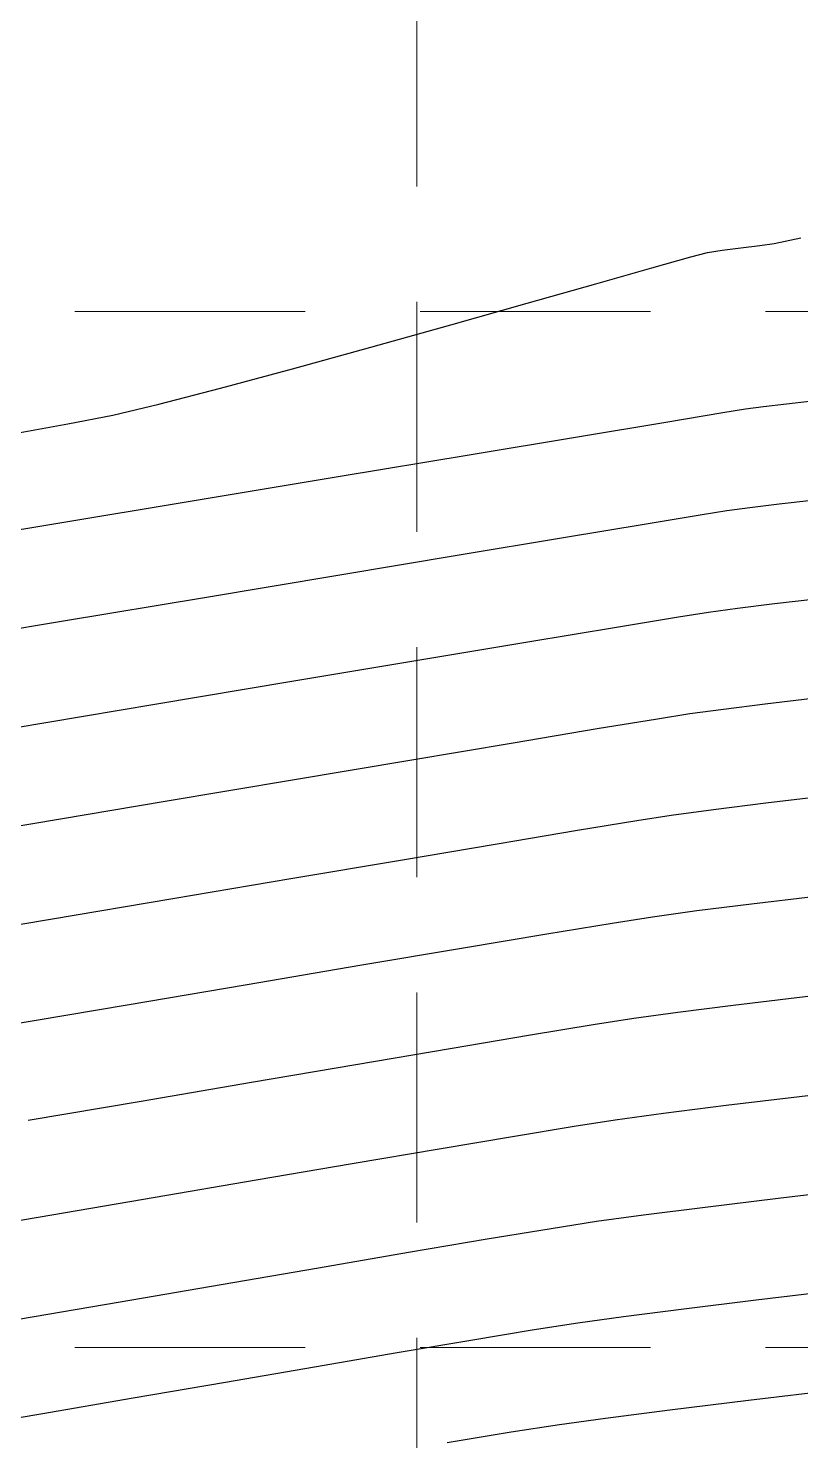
# Model space of a CAD drawing. Header units: inches. Extents: x 2547543 to 2548696, y 7125653 to 7126375.
# Drawn here: x 2547698.77 to 2547712.2, y 7125922.76 to 7125947.3 of the extents above; entities that cross this region are included whole.
import ezdxf

# ---------------------------------------------------------------- set-up
doc = ezdxf.new("R2010")
doc.units = ezdxf.units.IN
doc.header["$MEASUREMENT"] = 0
doc.linetypes.add('HIDDEN', pattern=[0.375, 0.25, -0.125])
for name, color, linetype in [('GRID', 254, 'HIDDEN'), ('V-TOPO-MAJR-E', 6, 'Continuous'), ('V-TOPO-MINR-E', 14, 'Continuous')]:
    doc.layers.add(name, color=color, linetype=linetype)

msp = doc.modelspace()

# ---------------------------------------------------------------- linework, layer by layer
at = {"layer": 'GRID', "color": 252, "linetype": 'HIDDEN', "lineweight": 0, "ltscale": 16}
for p, q in [((2547705.523132141, 7126356.547205457), (2547705.523132141, 7125726.296813901)), ((2547561.583313602, 7125942.37631347), (2548677.583313586, 7125942.37631347)), ((2547561.583313602, 7125924.376313471), (2548677.583313586, 7125924.376313471))]:
    msp.add_line(p, q, dxfattribs=at)
at = {"layer": 'V-TOPO-MAJR-E', "color": 35, "extrusion": (0.1278744954396205, -0.9917903575938126, 0), "elevation": -6741651.970358565}
msp.add_lwpolyline([(3438021.509151802, 585.0000000000009), (3438021.821500958, 585.0000000000009)], dxfattribs=at)
at = {"layer": 'V-TOPO-MAJR-E', "color": 35}
for points, elevation in [([(2547711.54762264, 7125940.724189788), (2547711.946747807, 7125940.771363433)], 585), ([(2547708.351917694, 7125940.206937156), (2547709.852137556, 7125940.455773248)], 585), ([(2547706.435942031, 7125939.888838693), (2547708.351917694, 7125940.206937156)], 585), ([(2547704.196078593, 7125939.516830365), (2547706.435942031, 7125939.888838693)], 585), ([(2547711.33848265, 7125932.085733051), (2547712.413868499, 7125932.214585089)], 580), ([(2547709.619704771, 7125931.862155119), (2547710.390120019, 7125931.967098747)], 580), ([(2547711.288657303, 7125923.460653132), (2547712.846166634, 7125923.649648158)], 575), ([(2547708.804486242, 7125923.149694934), (2547709.92080596, 7125923.291947028)], 575), ([(2547707.163350161, 7125922.909851611), (2547708.001571783, 7125923.04006194)], 575), ([(2547708.001571783, 7125923.04006194), (2547708.804486242, 7125923.149694934)], 575), ([(2547706.053779457, 7125922.726461888), (2547707.163350161, 7125922.909851611)], 575)]:
    msp.add_lwpolyline(points, dxfattribs=dict(at, elevation=elevation))
at = {"layer": 'V-TOPO-MAJR-E', "color": 35, "extrusion": (0.1204434344458281, -0.9927201917453344, 0), "elevation": -6767210.11206883}
msp.add_lwpolyline([(3387437.872447927, 585), (3387438.274269482, 585)], dxfattribs=at)
at = {"layer": 'V-TOPO-MAJR-E', "color": 35, "extrusion": (0.1632272915168224, -0.9865884913701772, 0), "elevation": -6614515.06511991}
msp.add_lwpolyline([(3676689.179575346, 585.0000000000005), (3676690.185664552, 585.0000000000005)], dxfattribs=at)
at = {"layer": 'V-TOPO-MAJR-E', "color": 35, "extrusion": (0.1613117769662537, -0.9869034960987776, 0), "elevation": -6621639.94730466}
msp.add_lwpolyline([(3663842.883683662, 585.0000000000009), (3663843.282004444, 585.0000000000009)], dxfattribs=at)
at = {"layer": 'V-TOPO-MAJR-E', "color": 35, "extrusion": (0.1638495831806235, -0.9864853339464993, 0), "elevation": -6612194.553347959}
msp.add_lwpolyline([(3680852.538520955, 585.0000000000009), (3680855.044268479, 585.0000000000009)], dxfattribs=at)
at = {"layer": 'V-TOPO-MAJR-E', "color": 35, "extrusion": (0.1638225527858034, -0.9864898231602507, 0), "elevation": -6612295.408595271}
msp.add_lwpolyline([(3680668.710943818, 585), (3680671.358751062, 585)], dxfattribs=at)
at = {"layer": 'V-TOPO-MAJR-E', "color": 35, "extrusion": (0.1637626710685437, -0.9864997656180644, 0), "elevation": -6612518.818537803}
msp.add_lwpolyline([(3680264.631164958, 585), (3680267.327889966, 585)], dxfattribs=at)
at = {"layer": 'V-TOPO-MAJR-E', "color": 35, "extrusion": (0.1241263959476317, -0.9922664147440706, 0), "elevation": -6754584.856059308}
msp.add_lwpolyline([(3412523.707454595, 580.0000000000009), (3412524.663208631, 580.0000000000009)], dxfattribs=at)
at = {"layer": 'V-TOPO-MAJR-E', "color": 35, "extrusion": (0.1626912255511605, -0.986677031823819, 0), "elevation": -6616503.303832157}
msp.add_lwpolyline([(3673091.295652514, 580.0000000000009), (3673092.443436275, 580.0000000000009)], dxfattribs=at)
at = {"layer": 'V-TOPO-MAJR-E', "color": 35, "extrusion": (0.1550698130068555, -0.987903514060973, 0), "elevation": -6644660.27325871}
msp.add_lwpolyline([(3621907.497525024, 580.0000000000009), (3621908.207477277, 580.0000000000009)], dxfattribs=at)
at = {"layer": 'V-TOPO-MAJR-E', "color": 35, "extrusion": (0.1654905366598422, -0.9862113780909433, 0), "elevation": -6606053.260491942}
msp.add_lwpolyline([(3691851.138357956, 580), (3691852.645402287, 580)], dxfattribs=at)
at = {"layer": 'V-TOPO-MAJR-E', "color": 35, "extrusion": (0.1667462252651715, -0.9859998460242357, 0), "elevation": -6601346.771743357}
msp.add_lwpolyline([(3700258.379825099, 580.0000000000005), (3700260.16753481, 580.0000000000005)], dxfattribs=at)
at = {"layer": 'V-TOPO-MAJR-E', "color": 35, "extrusion": (0.167260775363403, -0.9859126903660554, 0), "elevation": -6599414.784915622}
msp.add_lwpolyline([(3703700.991690415, 580.0000000000009), (3703702.981464555, 580.0000000000009)], dxfattribs=at)
at = {"layer": 'V-TOPO-MAJR-E', "color": 35, "extrusion": (0.167304333606322, -0.9859052996898559, 0), "elevation": -6599251.146021651}
msp.add_lwpolyline([(3703990.442229507, 580), (3703992.555465429, 580)], dxfattribs=at)
at = {"layer": 'V-TOPO-MAJR-E', "color": 35, "extrusion": (0.1669625073219638, -0.9859632453335994, 0), "elevation": -6600534.933634721}
msp.add_lwpolyline([(3701700.081991857, 580.0000000000009), (3701702.240086764, 580.0000000000009)], dxfattribs=at)
at = {"layer": 'V-TOPO-MAJR-E', "color": 35, "extrusion": (0.1224090544469091, -0.9924797344980975, 0), "elevation": -6760471.694434531}
msp.add_lwpolyline([(3400827.998008111, 575.0000000000009), (3400829.376224003, 575.0000000000009)], dxfattribs=at)
at = {"layer": 'V-TOPO-MINR-E', "color": 35, "extrusion": (0.2126759685353096, -0.9771227826673411, 0), "elevation": -6421084.738582972}
msp.add_lwpolyline([(4004944.128148401, 586.0000000000005), (4004944.599834665, 586.0000000000005)], dxfattribs=at)
at = {"layer": 'V-TOPO-MINR-E', "color": 35, "extrusion": (0.1555462015742582, -0.9878286183219335, 0), "elevation": -6642924.123276641}
msp.add_lwpolyline([(3625114.848301432, 586.0000000000005), (3625115.103453393, 586.0000000000005)], dxfattribs=at)
at = {"layer": 'V-TOPO-MINR-E', "color": 35, "extrusion": (0.1231189650398361, -0.9923919187737876, 0), "elevation": -6758057.16588878}
msp.add_lwpolyline([(3405666.41987673, 586.0000000000009), (3405666.748733732, 586.0000000000009)], dxfattribs=at)
at = {"layer": 'V-TOPO-MINR-E', "color": 35, "extrusion": (0.1194933150562456, -0.9928350052535763, 0), "elevation": -6770451.684011275}
msp.add_lwpolyline([(3380959.428227448, 586), (3380959.757230043, 586)], dxfattribs=at)
at = {"layer": 'V-TOPO-MINR-E', "color": 35}
for points, elevation in [([(2547711.482180972, 7125943.522727598), (2547711.735098167, 7125943.558890748)], 586), ([(2547709.60949632, 7125943.13416542), (2547710.283662447, 7125943.324141836)], 586), ([(2547708.635746549, 7125942.857919389), (2547709.60949632, 7125943.13416542)], 586), ([(2547707.44352383, 7125942.520014845), (2547708.635746549, 7125942.857919389)], 586), ([(2547701.044190262, 7125940.767003013), (2547702.112117327, 7125941.044033588)], 586), ([(2547711.313769641, 7125938.972904998), (2547711.823474093, 7125939.034514267)], 584), ([(2547711.823474093, 7125939.034514267), (2547712.38814582, 7125939.100955627)], 584), ([(2547709.509591093, 7125938.68929632), (2547710.483980108, 7125938.850339694)], 584), ([(2547710.483980108, 7125938.850339694), (2547710.914211161, 7125938.919829662)], 584), ([(2547711.098623144, 7125937.223591907), (2547711.73838478, 7125937.301887072)], 583), ([(2547711.73838478, 7125937.301887072), (2547712.45708587, 7125937.386755365)], 583), ([(2547710.590584564, 7125937.155411026), (2547711.098623144, 7125937.223591907)], 583), ([(2547700.97362782, 7125935.552706157), (2547703.353832814, 7125935.9512782)], 583), ([(2547710.852266063, 7125935.470195596), (2547711.579661587, 7125935.560243191)], 582), ([(2547709.709072741, 7125935.302323601), (2547710.266957966, 7125935.390992391)], 582), ([(2547708.658945654, 7125935.128811619), (2547709.709072741, 7125935.302323601)], 582), ([(2547711.590341237, 7125933.838927659), (2547712.621729777, 7125933.961520339)], 581), ([(2547709.943331369, 7125933.626573755), (2547710.677699885, 7125933.725947642)], 581), ([(2547701.287215458, 7125932.177868892), (2547703.338566816, 7125932.524638483)], 581), ([(2547699.158028076, 7125931.818339741), (2547701.287215458, 7125932.177868892)], 581), ([(2547711.019021617, 7125930.323230501), (2547712.128443243, 7125930.457704443)], 579), ([(2547709.296078173, 7125930.097736483), (2547710.058344784, 7125930.201927168)], 579), ([(2547707.501589327, 7125929.807976756), (2547708.587545544, 7125929.986945915)], 579), ([(2547708.587545544, 7125929.986945915), (2547709.296078173, 7125930.097736483)], 579), ([(2547704.467505191, 7125929.29526861), (2547706.105734287, 7125929.573270494)], 579), ([(2547702.654426804, 7125928.986412588), (2547704.467505191, 7125929.29526861)], 579), ([(2547698.773821216, 7125928.325904064), (2547700.73402389, 7125928.659143911)], 579), ([(2547709.810016308, 7125928.447573491), (2547710.89776504, 7125928.58493101)], 578), ([(2547707.220319426, 7125928.051080059), (2547708.258769794, 7125928.222128643)], 578), ([(2547705.914989147, 7125927.831105861), (2547707.220319426, 7125928.051080059)], 578), ([(2547704.400667631, 7125927.573139812), (2547705.914989147, 7125927.831105861)], 578), ([(2547702.735243551, 7125927.288115676), (2547704.400667631, 7125927.573139812)], 578), ([(2547708.648824978, 7125926.568899212), (2547709.463216441, 7125926.680343797)], 577), ([(2547700.369012674, 7125925.170649573), (2547702.128559932, 7125925.472975797)], 577), ([(2547706.464296091, 7125924.505883553), (2547707.528598209, 7125924.681019242)], 576), ([(2547703.746083037, 7125924.042945934), (2547705.185666281, 7125924.289662716)], 576), ([(2547698.99535525, 7125923.225711981), (2547700.597553265, 7125923.500381362)], 576)]:
    msp.add_lwpolyline(points, dxfattribs=dict(at, elevation=elevation))
at = {"layer": 'V-TOPO-MINR-E', "color": 35, "extrusion": (0.2602313450442654, -0.9655462946210568, 0), "elevation": -6217434.098404222}
msp.add_lwpolyline([(4314326.040108871, 586), (4314326.344052652, 586)], dxfattribs=at)
at = {"layer": 'V-TOPO-MINR-E', "color": 35, "extrusion": (0.2714204736670451, -0.9624608701003678, 0), "elevation": -6166940.877012405}
msp.add_lwpolyline([(4386194.035518548, 586.0000000000009), (4386195.416961697, 586.0000000000009)], dxfattribs=at)
at = {"layer": 'V-TOPO-MINR-E', "color": 35, "extrusion": (0.2692136241909799, -0.9630804870570049, 0), "elevation": -6176978.635500215}
msp.add_lwpolyline([(4372045.316775641, 586.0000000000005), (4372046.755737968, 586.0000000000005)], dxfattribs=at)
at = {"layer": 'V-TOPO-MINR-E', "color": 35, "extrusion": (-0.2657785361496175, 0.9640341123228817, 0), "elevation": 6192525.703647924}
msp.add_lwpolyline([(-4349995.223306788, 586), (-4349996.63505912, 586)], dxfattribs=at)
at = {"layer": 'V-TOPO-MINR-E', "color": 35, "extrusion": (0.2603614674839203, -0.9655112149786866, 0), "elevation": -6216852.534668611}
msp.add_lwpolyline([(4315155.429102652, 586.0000000000009), (4315156.728940045, 586.0000000000009)], dxfattribs=at)
at = {"layer": 'V-TOPO-MINR-E', "color": 35, "extrusion": (0.2323215992168512, -0.9726390258144718, 0), "elevation": -6339082.104716718}
msp.add_lwpolyline([(4133502.594369477, 586), (4133503.416602425, 586)], dxfattribs=at)
at = {"layer": 'V-TOPO-MINR-E', "color": 35, "extrusion": (0.1924469639751337, -0.9813073759310861, 0), "elevation": -6502440.870492359}
msp.add_lwpolyline([(3871441.87473635, 586.0000000000005), (3871442.670859213, 586.0000000000005)], dxfattribs=at)
at = {"layer": 'V-TOPO-MINR-E', "color": 35, "extrusion": (0.1756046347228633, -0.9844607723336922, 0), "elevation": -6567820.978581973}
msp.add_lwpolyline([(3759457.111395275, 586), (3759458.346226228, 586)], dxfattribs=at)
at = {"layer": 'V-TOPO-MINR-E', "color": 35, "extrusion": (0.1316783030431704, -0.9912925019930651, 0), "elevation": -6728411.571059818}
msp.add_lwpolyline([(3463858.271055874, 584.0000000000005), (3463858.67412407, 584.0000000000005)], dxfattribs=at)
at = {"layer": 'V-TOPO-MINR-E', "color": 35, "extrusion": (0.163939356255462, -0.9864704189536272, 0), "elevation": -6611857.867339719}
msp.add_lwpolyline([(3681460.413648995, 584), (3681461.868737597, 584)], dxfattribs=at)
at = {"layer": 'V-TOPO-MINR-E', "color": 35, "extrusion": (0.1642863075139094, -0.9864126971827996, 0), "elevation": -6610562.615031039}
msp.add_lwpolyline([(3683783.870494097, 584.0000000000009), (3683785.708740507, 584.0000000000009)], dxfattribs=at)
at = {"layer": 'V-TOPO-MINR-E', "color": 35, "extrusion": (-0.1644302257334146, 0.9863887169190748, 0), "elevation": 6610025.07180605}
msp.add_lwpolyline([(-3684746.191076106, 584.0000000000005), (-3684748.32815674, 584.0000000000005)], dxfattribs=at)
at = {"layer": 'V-TOPO-MINR-E', "color": 35, "extrusion": (0.1644640039750372, -0.9863830855182478, 0), "elevation": -6609898.885827586}
msp.add_lwpolyline([(3684970.193990384, 584), (3684972.545581539, 584)], dxfattribs=at)
at = {"layer": 'V-TOPO-MINR-E', "color": 35, "extrusion": (0.1644196479098873, -0.9863904801756701, 0), "elevation": -6610064.585722057}
msp.add_lwpolyline([(3684670.473050672, 584.0000000000009), (3684672.954828619, 584.0000000000009)], dxfattribs=at)
at = {"layer": 'V-TOPO-MINR-E', "color": 35, "extrusion": (0.163115415443299, -0.9866069943218324, 0), "elevation": -6614928.569808116}
msp.add_lwpolyline([(3675937.670771924, 583.0000000000009), (3675938.760744708, 583.0000000000009)], dxfattribs=at)
at = {"layer": 'V-TOPO-MINR-E', "color": 35, "extrusion": (0.1582563672857917, -0.9873980566182541, 0), "elevation": -6632945.075875209}
msp.add_lwpolyline([(3643328.886723216, 583.0000000000009), (3643329.41369114, 583.0000000000009)], dxfattribs=at)
at = {"layer": 'V-TOPO-MINR-E', "color": 35, "extrusion": (0.1643047875291115, -0.9864096191719814, 0), "elevation": -6610493.598725563}
msp.add_lwpolyline([(3683898.217981273, 584), (3683900.745622312, 584)], dxfattribs=at)
at = {"layer": 'V-TOPO-MINR-E', "color": 35, "extrusion": (0.1644149306727962, -0.9863912664718092, 0), "elevation": -6610080.520123344}
msp.add_lwpolyline([(3684646.762388833, 583), (3684648.322506452, 583)], dxfattribs=at)
at = {"layer": 'V-TOPO-MINR-E', "color": 35, "extrusion": (0.1649337314957097, -0.9863046508127706, 0), "elevation": -6608141.549700492}
msp.add_lwpolyline([(3688121.095424894, 583.0000000000009), (3688123.032820171, 583.0000000000009)], dxfattribs=at)
at = {"layer": 'V-TOPO-MINR-E', "color": 35, "extrusion": (0.1651346705099109, -0.98627102796117, 0), "elevation": -6607390.021960435}
msp.add_lwpolyline([(3689465.091113864, 583.0000000000005), (3689467.312918463, 583.0000000000005)], dxfattribs=at)
at = {"layer": 'V-TOPO-MINR-E', "color": 35, "extrusion": (0.1650335162347666, -0.9862879592285354, 0), "elevation": -6607768.383880084}
msp.add_lwpolyline([(3688782.482712047, 583), (3688784.994729368, 583)], dxfattribs=at)
at = {"layer": 'V-TOPO-MINR-E', "color": 35, "extrusion": (0.1180309284090644, -0.9930099193557407, 0), "elevation": -6775415.932945319}
msp.add_lwpolyline([(3370983.66022011, 582.0000000000009), (3370984.488046368, 582.0000000000009)], dxfattribs=at)
at = {"layer": 'V-TOPO-MINR-E', "color": 35, "extrusion": (0.1340966622995669, -0.9909682563836827, 0), "elevation": -6719936.326209108}
msp.add_lwpolyline([(3480264.152712583, 582.0000000000009), (3480264.743355212, 582.0000000000009)], dxfattribs=at)
at = {"layer": 'V-TOPO-MINR-E', "color": 35, "extrusion": (0.1648473707718852, -0.9863190885051332, 0), "elevation": -6608462.76707623}
msp.add_lwpolyline([(3687543.870708964, 582), (3687545.352543524, 582)], dxfattribs=at)
at = {"layer": 'V-TOPO-MINR-E', "color": 35, "extrusion": (0.1656111452493878, -0.9861911318650084, 0), "elevation": -6605605.082657146}
msp.add_lwpolyline([(3692658.664565388, 582.0000000000009), (3692660.481849119, 582.0000000000009)], dxfattribs=at)
at = {"layer": 'V-TOPO-MINR-E', "color": 35, "extrusion": (0.1659187545248125, -0.986139425688343, 0), "elevation": -6604452.930010973}
msp.add_lwpolyline([(3694716.86532311, 582), (3694718.936033592, 582)], dxfattribs=at)
at = {"layer": 'V-TOPO-MINR-E', "color": 35, "extrusion": (0.1659586855209081, -0.9861327064346727, 0), "elevation": -6604303.316718125}
msp.add_lwpolyline([(3694982.050196036, 582), (3694984.29231025, 582)], dxfattribs=at)
at = {"layer": 'V-TOPO-MINR-E', "color": 35, "extrusion": (0.1657941945052029, -0.9861603749230502, 0), "elevation": -6604919.554486763}
msp.add_lwpolyline([(3693878.057641132, 582), (3693880.389135974, 582)], dxfattribs=at)
at = {"layer": 'V-TOPO-MINR-E', "color": 35, "extrusion": (0.1228567254557471, -0.992424417782176, 0), "elevation": -6758947.237857109}
msp.add_lwpolyline([(3403879.16937834, 581), (3403880.088986257, 581)], dxfattribs=at)
at = {"layer": 'V-TOPO-MINR-E', "color": 35, "extrusion": (0.1557214313227662, -0.9878010102377853, 0), "elevation": -6642271.396246159}
msp.add_lwpolyline([(3626290.434872775, 581.0000000000009), (3626291.039656673, 581.0000000000009)], dxfattribs=at)
at = {"layer": 'V-TOPO-MINR-E', "color": 35, "extrusion": (0.1654313946368854, -0.9862213005550504, 0), "elevation": -6606278.011296066}
msp.add_lwpolyline([(3691445.651222607, 582), (3691447.990075218, 582)], dxfattribs=at)
at = {"layer": 'V-TOPO-MINR-E', "color": 35, "extrusion": (0.1650771809510259, -0.9862806519086047, 0), "elevation": -6607601.695599272}
msp.add_lwpolyline([(3689082.998373587, 581), (3689084.409672944, 581)], dxfattribs=at)
at = {"layer": 'V-TOPO-MINR-E', "color": 35, "extrusion": (0.1626977676356055, -0.9866759530901676, 0), "elevation": -6616480.636567551}
msp.add_lwpolyline([(3673135.981052847, 581.0000000000009), (3673137.025128023, 581.0000000000009)], dxfattribs=at)
at = {"layer": 'V-TOPO-MINR-E', "color": 35, "extrusion": (0.1661305287022507, -0.9861037711281255, 0), "elevation": -6603657.633626684}
msp.add_lwpolyline([(3696136.737182498, 581), (3696138.443621863, 581)], dxfattribs=at)
at = {"layer": 'V-TOPO-MINR-E', "color": 35, "extrusion": (0.1665847013713738, -0.9860271483427878, 0), "elevation": -6601954.526714404}
msp.add_lwpolyline([(3699175.999359898, 581.0000000000005), (3699177.928851393, 581.0000000000005)], dxfattribs=at)
at = {"layer": 'V-TOPO-MINR-E', "color": 35, "extrusion": (0.1660588919491427, -0.98611583721418, 0), "elevation": -6603926.121771351}
msp.add_lwpolyline([(3695648.663933616, 581), (3695650.830047355, 581)], dxfattribs=at)
at = {"layer": 'V-TOPO-MINR-E', "color": 35, "extrusion": (0.1180778659924254, -0.993004339145945, 0), "elevation": -6775251.453663165}
msp.add_lwpolyline([(3371303.860095059, 579.0000000000009), (3371305.077109869, 579.0000000000009)], dxfattribs=at)
at = {"layer": 'V-TOPO-MINR-E', "color": 35, "extrusion": (0.1252738953485545, -0.9921221956715813, 0), "elevation": -6750631.954910873}
msp.add_lwpolyline([(3420332.731396927, 579.0000000000009), (3420333.699701876, 579.0000000000009)], dxfattribs=at)
at = {"layer": 'V-TOPO-MINR-E', "color": 35, "extrusion": (0.1658174322715256, -0.9861564678867539, 0), "elevation": -6604827.453750852}
msp.add_lwpolyline([(3694040.198831884, 579.0000000000009), (3694041.614281749, 579.0000000000009)], dxfattribs=at)
at = {"layer": 'V-TOPO-MINR-E', "color": 35, "extrusion": (0.1679946948302178, -0.9857878993520371, 0), "elevation": -6596654.036498892}
msp.add_lwpolyline([(3708610.765245839, 579.0000000000009), (3708612.713335194, 579.0000000000009)], dxfattribs=at)
at = {"layer": 'V-TOPO-MINR-E', "color": 35, "extrusion": (0.1206837066193904, -0.9926910108168628, 0), "elevation": -6766378.055447042}
msp.add_lwpolyline([(3389073.181106057, 578), (3389074.465815455, 578)], dxfattribs=at)
at = {"layer": 'V-TOPO-MINR-E', "color": 35, "extrusion": (0.1186421329292179, -0.9929370797256017, 0), "elevation": -6773332.867098543}
msp.add_lwpolyline([(3375153.269936091, 578.0000000000009), (3375154.680173436, 578.0000000000009)], dxfattribs=at)
at = {"layer": 'V-TOPO-MINR-E', "color": 35, "extrusion": (0.1351622973850292, -0.9908234723529722, 0), "elevation": -6716182.857171413}
msp.add_lwpolyline([(3487486.695161606, 578), (3487487.540483459, 578)], dxfattribs=at)
at = {"layer": 'V-TOPO-MINR-E', "color": 35, "extrusion": (0.1539395598877129, -0.988080265920526, 0), "elevation": -6648795.964574139}
msp.add_lwpolyline([(3614302.508119094, 578.0000000000009), (3614303.230410397, 578.0000000000009)], dxfattribs=at)
at = {"layer": 'V-TOPO-MINR-E', "color": 35, "extrusion": (0.1687828675537095, -0.9856532572970816, 0), "elevation": -6593684.86946454}
msp.add_lwpolyline([(3713884.157048937, 578), (3713885.941284883, 578)], dxfattribs=at)
at = {"layer": 'V-TOPO-MINR-E', "color": 35, "extrusion": (0.1683245575630389, -0.9857316284472196, 0), "elevation": -6595410.973369131}
msp.add_lwpolyline([(3710816.11984313, 578.0000000000009), (3710817.939773765, 578.0000000000009)], dxfattribs=at)
at = {"layer": 'V-TOPO-MINR-E', "color": 35, "extrusion": (0.1216730149781603, -0.9925702380316087, 0), "elevation": -6762995.254509716}
msp.add_lwpolyline([(3395814.651405447, 577), (3395815.930984127, 577)], dxfattribs=at)
at = {"layer": 'V-TOPO-MINR-E', "color": 35, "extrusion": (0.1194944560842027, -0.9928348679237352, 0), "elevation": -6770431.328005587}
msp.add_lwpolyline([(3380965.880100999, 577.0000000000009), (3380967.302677257, 577.0000000000009)], dxfattribs=at)
at = {"layer": 'V-TOPO-MINR-E', "color": 35, "extrusion": (0.1261621291453734, -0.992009635623317, 0), "elevation": -6747563.479323123}
msp.add_lwpolyline([(3426374.418405415, 577), (3426375.49777104, 577)], dxfattribs=at)
at = {"layer": 'V-TOPO-MINR-E', "color": 35, "extrusion": (0.1673022240562126, -0.9859056576700658, 0), "elevation": -6599255.691091145}
msp.add_lwpolyline([(3703972.623615772, 578), (3703974.420339138, 578)], dxfattribs=at)
at = {"layer": 'V-TOPO-MINR-E', "color": 35, "extrusion": (0.1538760286254681, -0.9880901617840622, 0), "elevation": -6649026.647349027}
msp.add_lwpolyline([(3613874.330337513, 577), (3613875.131695046, 577)], dxfattribs=at)
at = {"layer": 'V-TOPO-MINR-E', "color": 35, "extrusion": (0.166888948625712, -0.9859756989026679, 0), "elevation": -6600806.026378632}
msp.add_lwpolyline([(3701213.895804193, 577), (3701215.281868796, 577)], dxfattribs=at)
at = {"layer": 'V-TOPO-MINR-E', "color": 35, "extrusion": (0.1629266579199414, -0.9866381829926503, 0), "elevation": -6615621.593916441}
msp.add_lwpolyline([(3674668.105655542, 577), (3674669.231201133, 577)], dxfattribs=at)
at = {"layer": 'V-TOPO-MINR-E', "color": 35, "extrusion": (0.1687575864287201, -0.9856575860930372, 0), "elevation": -6593778.439443957}
msp.add_lwpolyline([(3713717.629975434, 577), (3713719.212850449, 577)], dxfattribs=at)
at = {"layer": 'V-TOPO-MINR-E', "color": 35, "extrusion": (0.1694622424277737, -0.9855366803885843, 0), "elevation": -6591121.619589241}
msp.add_lwpolyline([(3718429.208423557, 577.0000000000009), (3718430.924388625, 577.0000000000009)], dxfattribs=at)
at = {"layer": 'V-TOPO-MINR-E', "color": 35, "extrusion": (0.1202653112187317, -0.9927417866280546, 0), "elevation": -6767802.409735743}
msp.add_lwpolyline([(3386221.202910516, 576.0000000000009), (3386222.625293521, 576.0000000000009)], dxfattribs=at)
at = {"layer": 'V-TOPO-MINR-E', "color": 35, "extrusion": (0.1684708837394548, -0.9857066304596147, 0), "elevation": -6594858.356197445}
msp.add_lwpolyline([(3711794.266146708, 577.0000000000005), (3711796.057120759, 577.0000000000005)], dxfattribs=at)
at = {"layer": 'V-TOPO-MINR-E', "color": 35, "extrusion": (0.1269038129110517, -0.9919150277461456, 0), "elevation": -6744998.006783621}
msp.add_lwpolyline([(3431418.001185607, 576), (3431419.0598741, 576)], dxfattribs=at)
at = {"layer": 'V-TOPO-MINR-E', "color": 35, "extrusion": (0.1225171098439774, -0.9924664013433798, 0), "elevation": -6760103.101713567}
msp.add_lwpolyline([(3401564.482732157, 576.0000000000005), (3401565.749249639, 576.0000000000005)], dxfattribs=at)
at = {"layer": 'V-TOPO-MINR-E', "color": 35, "extrusion": (0.1531567898369988, -0.9882019012969089, 0), "elevation": -6651653.611758131}
msp.add_lwpolyline([(3609033.172474347, 576.0000000000009), (3609033.978585094, 576.0000000000009)], dxfattribs=at)
at = {"layer": 'V-TOPO-MINR-E', "color": 35, "extrusion": (0.1359410098256529, -0.9907169332597389, 0), "elevation": -6713436.326465812}
msp.add_lwpolyline([(3492763.192643603, 576.0000000000009), (3492763.991578144, 576.0000000000009)], dxfattribs=at)
at = {"layer": 'V-TOPO-MINR-E', "color": 35, "extrusion": (0.1667363543376795, -0.9860015152839168, 0), "elevation": -6601377.072820711}
msp.add_lwpolyline([(3700191.810908325, 576.0000000000009), (3700193.107691131, 576.0000000000009)], dxfattribs=at)
at = {"layer": 'V-TOPO-MINR-E', "color": 35, "extrusion": (0.1698273551615699, -0.9854738299106812, 0), "elevation": -6589741.869322034}
msp.add_lwpolyline([(3720870.631457943, 576.0000000000009), (3720872.20142599, 576.0000000000009)], dxfattribs=at)
at = {"layer": 'V-TOPO-MINR-E', "color": 35, "extrusion": (0.1698132269429047, -0.9854762645316413, 0), "elevation": -6589795.212739178}
msp.add_lwpolyline([(3720774.53256986, 576.0000000000005), (3720776.157537811, 576.0000000000005)], dxfattribs=at)
at = {"layer": 'V-TOPO-MINR-E', "color": 35, "extrusion": (0.1672042202256487, -0.9859222833158467, 0), "elevation": -6599620.473539335}
msp.add_lwpolyline([(3703316.075263627, 576), (3703317.647045147, 576)], dxfattribs=at)

doc.saveas('drawing.dxf')
